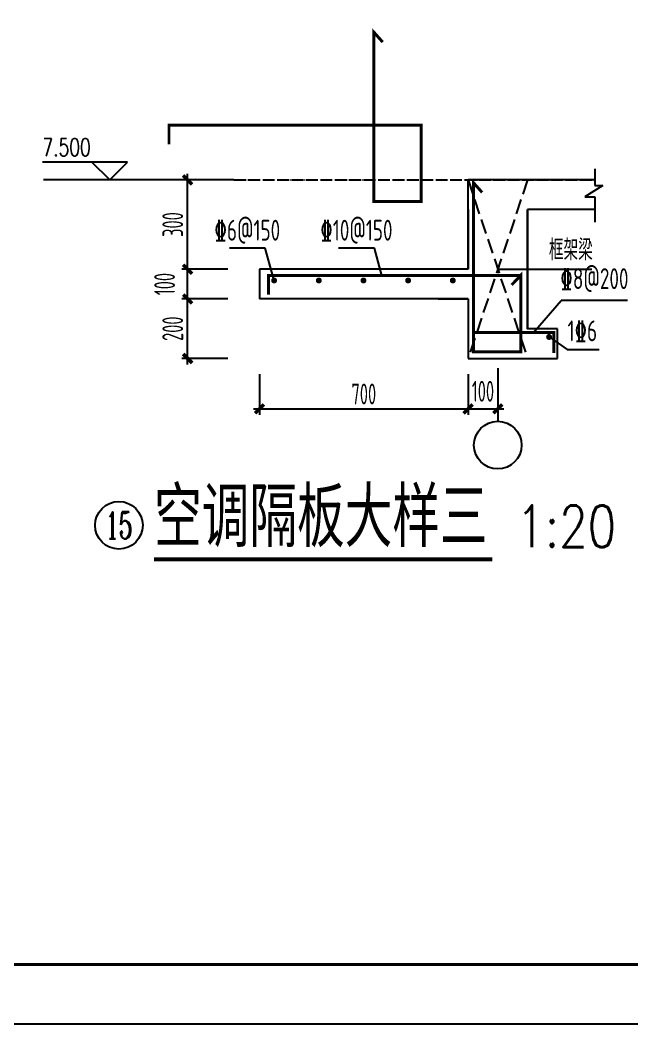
# Model space of a CAD drawing. Extents: x -472319 to -112444, y -516749 to -5704.
# Drawn here: x -249866 to -239594, y -459715 to -442852 of the extents above; entities that cross this region are included whole.
import ezdxf
from ezdxf.enums import TextEntityAlignment as Align

# ---------------------------------------------------------------- set-up
doc = ezdxf.new("R2010")
doc.units = 0
doc.header["$LTSCALE"] = 100
doc.header["$MEASUREMENT"] = 0
for name, pattern in [('CENTER', [2, 1.25, -0.25, 0.25, -0.25]), ('DASH', [0.35, 0.25, -0.1]), ('DOTE', [2.42, 2, -0.2, 0.02, -0.2])]:
    doc.linetypes.add(name, pattern=pattern)
for name, color, linetype in [('00', 2, 'Continuous'), ('AXIS', 3, 'Continuous'), ('AXIS_TEXT', 7, 'Continuous'), ('DIM_ELEV', 3, 'Continuous'), ('DIM_SYMB', 3, 'Continuous'), ('DOTE', 1, 'CENTER'), ('FRAME', 3, 'Continuous'), ('PUB_DIM', 3, 'Continuous'), ('PUB_TEXT', 7, 'Continuous'), ('REIN', 1, 'Continuous'), ('S_HOLE', 253, 'Continuous'), ('TEXT', 7, 'Continuous'), ('填充', 8, 'Continuous'), ('墙体2', 21, 'Continuous')]:
    doc.layers.add(name, color=color, linetype=linetype)
doc.styles.add('_HZTXT', font='txt.shx', dxfattribs={"width": 0.35, "bigfont": 'hztxt.shx'})
doc.styles.add('_TCH_AXIS', font='COMPLEX', dxfattribs={"bigfont": 'GBCBIG'})
doc.styles.add('_TCH_DIM', font='SIMPLEX', dxfattribs={"bigfont": 'GBCBIG'})
doc.styles.add('COMPLEX', font='COMPLEX')
doc.styles.add('HZ', font='tssdeng.shx', dxfattribs={"width": 0.6, "height": 350, "bigfont": 'a.shx'})
doc.styles.add('TSSD_Rein', font='Tssdeng.shx', dxfattribs={"width": 0.7, "bigfont": 'hztxt.shx'})
doc.dimstyles.new('DIMN', dxfattribs={"dimtxt": 350, "dimasz": 150, "dimexe": 100, "dimexo": 100, "dimgap": 75, "dimtad": 1, "dimdec": 0, "dimzin": 0, "dimdsep": 46, "dimtxsty": 'HZ', "dimblk": 'ARCHTICK', "dimcen": 0.09, "dimdle": 100, "dimclrd": 3, "dimclre": 3, "dimclrt": 7, "dimazin": 2, "dimtfac": 1, "dimtdec": 0, "dimtmove": 2, "dimatfit": 3, "dimldrblk": 'ARCHTICK', "dimfxl": 1, "dimtolj": 1, "dimtzin": 0, "dimarcsym": 0})

# ---------------------------------------------------------------- blocks, each defined once
blk = doc.blocks.new('A$C20674F94')
at = {"layer": 'FRAME'}
for p, q in [((2500, 1000), (83100, 1000)), ((0, 0), (84100, 0))]:
    blk.add_line(p, q, dxfattribs=at)
at = {"layer": 'FRAME', "const_width": 50}
blk.add_lwpolyline([(2500, 58400), (83100, 58400), (83100, 1000), (2500, 1000), (2500, 58400)], dxfattribs=at)
blk = doc.blocks.new('_ArchTick')
at = {"color": 0, "linetype": 'ByBlock', "const_width": 0.4}
blk.add_lwpolyline([(-0.5, -0.5), (0.5, 0.5)], dxfattribs=at)
blk = doc.blocks.new('*D2762')
at = {"layer": 'AXIS', "color": 3, "lineweight": -2, "transparency": 16777216}
for p, q in [((-247053, -447137), (-247053, -445437)), ((-246377, -445537), (-247153, -445537)), ((-246377, -447037), (-247153, -447037))]:
    blk.add_line(p, q, dxfattribs=at)
at = {"layer": 'Defpoints', "color": 0, "transparency": 16777216}
for p in [(-247053, -445537), (-246277, -445537), (-246277, -447037)]:
    blk.add_point(p, dxfattribs=at)
at = {"layer": 'AXIS', "color": 3, "lineweight": -2, "transparency": 16777216, "xscale": 150, "yscale": 150, "zscale": 150}
for p, rotation in [((-247053, -445537), 90), ((-247053, -447037), 270)]:
    blk.add_blockref('_ArchTick', p, dxfattribs=dict(at, rotation=rotation))
at = {"layer": 'AXIS', "color": 7, "transparency": 16777216, "insert": (-247303, -446287), "char_height": 350, "attachment_point": 5, "rotation": 90, "style": 'HZ'}
blk.add_mtext('\\A1;300', dxfattribs=at)
blk = doc.blocks.new('*D2763')
at = {"layer": 'AXIS', "color": 3, "lineweight": -2, "transparency": 16777216}
for p, q in [((-247053, -447637), (-247053, -446937)), ((-246377, -447037), (-247153, -447037)), ((-246377, -447537), (-247153, -447537))]:
    blk.add_line(p, q, dxfattribs=at)
at = {"layer": 'Defpoints', "color": 0, "transparency": 16777216}
for p in [(-247053, -447037), (-246277, -447037), (-246277, -447537)]:
    blk.add_point(p, dxfattribs=at)
at = {"layer": 'AXIS', "color": 3, "lineweight": -2, "transparency": 16777216, "xscale": 150, "yscale": 150, "zscale": 150}
for p, rotation in [((-247053, -447037), 90), ((-247053, -447537), 270)]:
    blk.add_blockref('_ArchTick', p, dxfattribs=dict(at, rotation=rotation))
at = {"layer": 'AXIS', "color": 7, "transparency": 16777216, "insert": (-247440, -447287), "char_height": 350, "attachment_point": 5, "rotation": 90, "style": 'HZ'}
blk.add_mtext('\\A1;100', dxfattribs=at)
blk = doc.blocks.new('*D2764')
at = {"layer": 'AXIS', "color": 3, "lineweight": -2, "transparency": 16777216}
for p, q in [((-242345, -448801), (-242345, -449483)), ((-241845, -448801), (-241845, -449483)), ((-242445, -449383), (-241745, -449383))]:
    blk.add_line(p, q, dxfattribs=at)
at = {"layer": 'Defpoints', "color": 0, "transparency": 16777216}
for p in [(-242345, -448701), (-241845, -448701), (-241845, -449383)]:
    blk.add_point(p, dxfattribs=at)
at = {"layer": 'AXIS', "color": 3, "lineweight": -2, "transparency": 16777216, "xscale": 150, "yscale": 150, "zscale": 150, "rotation": 180}
blk.add_blockref('_ArchTick', (-242345, -449383), dxfattribs=at)
at = {"layer": 'AXIS', "color": 3, "lineweight": -2, "transparency": 16777216, "xscale": 150, "yscale": 150, "zscale": 150}
blk.add_blockref('_ArchTick', (-241845, -449383), dxfattribs=at)
at = {"layer": 'AXIS', "color": 7, "transparency": 16777216, "insert": (-242095, -449088), "char_height": 350, "attachment_point": 5, "style": 'HZ'}
blk.add_mtext('\\A1;100', dxfattribs=at)
blk = doc.blocks.new('*D2765')
at = {"layer": 'AXIS', "color": 3, "lineweight": -2, "transparency": 16777216}
for p, q in [((-245845, -448801), (-245845, -449483)), ((-242345, -448801), (-242345, -449483)), ((-245945, -449383), (-242245, -449383))]:
    blk.add_line(p, q, dxfattribs=at)
at = {"layer": 'Defpoints', "color": 0, "transparency": 16777216}
for p in [(-245845, -448701), (-242345, -448701), (-242345, -449383)]:
    blk.add_point(p, dxfattribs=at)
at = {"layer": 'AXIS', "color": 3, "lineweight": -2, "transparency": 16777216, "xscale": 150, "yscale": 150, "zscale": 150, "rotation": 180}
blk.add_blockref('_ArchTick', (-245845, -449383), dxfattribs=at)
at = {"layer": 'AXIS', "color": 3, "lineweight": -2, "transparency": 16777216, "xscale": 150, "yscale": 150, "zscale": 150}
blk.add_blockref('_ArchTick', (-242345, -449383), dxfattribs=at)
at = {"layer": 'AXIS', "color": 7, "transparency": 16777216, "insert": (-244095, -449133), "char_height": 350, "attachment_point": 5, "style": 'HZ'}
blk.add_mtext('\\A1;700', dxfattribs=at)
blk = doc.blocks.new('_AXISO')
blk.add_circle((0, 0), 0.5)
at = {"layer": 'AXIS_TEXT', "style": 'COMPLEX', "width": 1.041667}
blk.add_attdef('A', text='', height=0.56, dxfattribs=at).set_placement((-0.25, -0.28), (0.25, -0.28), align=Align.FIT)
blk = doc.blocks.new('*D2766')
at = {"layer": 'AXIS', "color": 3, "lineweight": -2, "transparency": 16777216}
for p, q in [((-247053, -448637), (-247053, -447437)), ((-246377, -447537), (-247153, -447537)), ((-246377, -448537), (-247153, -448537))]:
    blk.add_line(p, q, dxfattribs=at)
at = {"layer": 'Defpoints', "color": 0, "transparency": 16777216}
for p in [(-247053, -447537), (-246277, -447537), (-246277, -448537)]:
    blk.add_point(p, dxfattribs=at)
at = {"layer": 'AXIS', "color": 3, "lineweight": -2, "transparency": 16777216, "xscale": 150, "yscale": 150, "zscale": 150}
for p, rotation in [((-247053, -447537), 90), ((-247053, -448537), 270)]:
    blk.add_blockref('_ArchTick', p, dxfattribs=dict(at, rotation=rotation))
at = {"layer": 'AXIS', "color": 7, "transparency": 16777216, "insert": (-247303, -448037), "char_height": 350, "attachment_point": 5, "rotation": 90, "style": 'HZ'}
blk.add_mtext('\\A1;200', dxfattribs=at)

msp = doc.modelspace()

# ---------------------------------------------------------------- linework, layer by layer
at = {"layer": '00', "color": 7}
for p, q in [((-240983.955, -448175.637), (-240683, -448386)), ((-240683, -448386), (-240146, -448386))]:
    msp.add_line(p, q, dxfattribs=at)
at = {"layer": 'AXIS'}
msp.add_line((-241845.423, -448701.315), (-241845.423, -449592.462), dxfattribs=at)
at = {"layer": 'DIM_ELEV', "color": 0}
for p, q in [((-248060.599, -445237.017), (-249489.43, -445237.017)), ((-248360.599, -445537.017), (-248660.599, -445237.017)), ((-248360.599, -445537.017), (-248060.599, -445237.017))]:
    msp.add_line(p, q, dxfattribs=at)
at = {"layer": 'DIM_SYMB', "const_width": 70}
msp.add_lwpolyline([(-247616.243, -451911.895), (-241935.929, -451911.895)], dxfattribs=at)
at = {"layer": 'DOTE', "linetype": 'DOTE'}
msp.add_line((-246276.546, -445537.017), (-240218.014, -445537.017), dxfattribs=at)
at = {"layer": 'PUB_DIM'}
msp.add_line((-246276.546, -445537.017), (-249470.853, -445537.017), dxfattribs=at)
at = {"layer": 'REIN', "const_width": 50}
for points in [[(-247366.077, -444937.824), (-247366.077, -444615.324), (-243131.077, -444615.324), (-243131.077, -445897.324), (-243924.577, -445897.324), (-243924.577, -443057.824), (-243778.577, -443221.824)], [(-245696, -447463.841), (-245696, -447141.341), (-241461, -447141.341), (-241461, -448423.341), (-242254.5, -448423.341), (-242254.5, -445583.841), (-242108.5, -445747.841)], [(-241613, -447301.5), (-241461, -447141.341), (-241461, -448423.341), (-242254.5, -448423.341), (-242254.5, -448099), (-240903.5, -448099), (-240903.5, -448444)]]:
    msp.add_lwpolyline(points, dxfattribs=at)
for points in [[(-245625.5, -447226.841, 1), (-245575.5, -447226.841, 1)], [(-244875.5, -447226.841, 1), (-244825.5, -447226.841, 1)], [(-244125.5, -447226.841, 1), (-244075.5, -447226.841, 1)], [(-243375.5, -447226.841, 1), (-243325.5, -447226.841, 1)], [(-242625.5, -447226.841, 1), (-242575.5, -447226.841, 1)], [(-241008.955, -448175.637, 1), (-240958.955, -448175.637, 1)]]:
    msp.add_lwpolyline(points, format="xyb", close=True, dxfattribs=at)
at = {"layer": 'S_HOLE', "color": 7}
for p, q in [((-240218.014, -445349.841), (-240218.014, -445631.841)), ((-240083, -445631.841), (-240381.5, -445821.841)), ((-240218.014, -445631.841), (-240083, -445631.841)), ((-240381.5, -445821.841), (-240218.014, -445821.841)), ((-240218.014, -445821.841), (-240218.014, -446247.341)), ((-245600.5, -447226.841), (-245749, -446683.341)), ((-243791.361, -447141.341), (-243916.5, -446683.341)), ((-241845.423, -447037.017), (-240265.5, -447037.017)), ((-241245, -448099), (-240781.94, -447562))]:
    msp.add_line(p, q, dxfattribs=at)
at = {"layer": 'TEXT'}
for p, q in [((-245749, -446683.341), (-246350.739, -446683.341)), ((-243916.5, -446683.341), (-244518.239, -446683.341)), ((-239666, -447562), (-240781.94, -447562))]:
    msp.add_line(p, q, dxfattribs=at)
at = {"layer": '墙体2'}
for p, q in [((-241345.423, -445537.017), (-242345.423, -445537.017)), ((-242345.423, -446037.017), (-242345.423, -445537.017)), ((-240218.014, -445537.017), (-241345.423, -445537.017)), ((-242345.423, -446037.017), (-242345.423, -447037.017)), ((-242345.423, -446037.017), (-242345.423, -447037.017)), ((-242345.423, -446037.017), (-242345.423, -447037.017)), ((-242345.423, -447037.017), (-242345.423, -446037.017)), ((-242345.423, -446037.017), (-242345.423, -447037.017)), ((-242345.423, -447037.017), (-242345.423, -446037.017)), ((-242345.423, -446037.017), (-242345.423, -446037.017)), ((-241345.423, -446037.017), (-241345.423, -448037.017)), ((-240218.014, -446037.017), (-241345.423, -446037.017)), ((-245845.423, -447037.017), (-245845.423, -447537.017)), ((-242345.423, -447037.017), (-245845.423, -447037.017)), ((-242345.423, -447037.017), (-242845.423, -447037.017)), ((-242345.423, -447537.017), (-245845.423, -447537.017)), ((-242845.423, -447537.017), (-242345.423, -447537.017)), ((-242345.423, -447537.017), (-242345.423, -448537.017)), ((-240845.423, -448537.017), (-240845.423, -448037.017)), ((-242345.423, -448537.017), (-241345.423, -448537.017)), ((-241345.423, -448537.017), (-240845.423, -448537.017))]:
    msp.add_line(p, q, dxfattribs=at)
at = {"layer": '墙体2', "linetype": 'DASH', "ltscale": 10}
for p, q in [((-241345.423, -445537.017), (-242345.423, -448537.017)), ((-242345.423, -445537.017), (-241345.423, -448537.017))]:
    msp.add_line(p, q, dxfattribs=at)
at = {"layer": '墙体2'}
for points in [[(-240845.423, -448037.017), (-241345.423, -448037.017), (-241345.423, -446037.017)], [(-242345.423, -447537.017), (-242345.423, -448537.017)]]:
    msp.add_lwpolyline(points, dxfattribs=at)

# ---------------------------------------------------------------- block references
at = {"layer": 'AXIS', "xscale": 800, "yscale": 800, "zscale": 800}
msp.add_blockref('_AXISO', (-241845.423, -449992.462), dxfattribs=at)
at = {"layer": 'AXIS'}
ref = msp.add_blockref('_AXISO', (-248207.329, -451339.341), dxfattribs=dict(at, xscale=800, yscale=800, zscale=800))
ref.add_attrib('A', '15', dxfattribs={"layer": 'AXIS_TEXT', "height": 452.5483, "style": '_TCH_AXIS', "width": 0.724138}).set_placement((-248433.603, -451565.615), (-247981.054, -451565.615), align=Align.FIT)
at = {"layer": '填充'}
msp.add_blockref('A$C20674F94', (-311995, -459714.5), dxfattribs=at)

# ---------------------------------------------------------------- texts
at = {"layer": 'PUB_TEXT', "color": 0, "style": '_TCH_DIM', "width": 0.705882}
msp.add_text('7.500', height=297.5, dxfattribs=at).set_placement((-249489.43, -445137.017))
at = {"layer": 'PUB_TEXT', "style": '_HZTXT', "width": 0.8}
for s, height, p in [('空调隔板大样三', 1000, (-247616.243, -451705.719)), ('1:20', 700, (-241535.929, -451705.719))]:
    msp.add_text(s, height=height, dxfattribs=at).set_placement(p)
at = {"layer": 'TEXT', "style": 'TSSD_Rein', "width": 0.7}
for s, p in [('%%1326@150', (-246051.492, -446662.049)), ('框架梁', (-240618.992, -446992.549))]:
    msp.add_text(s, height=350, dxfattribs=at).set_placement(p, align=Align.BOTTOM_CENTER)
at = {"layer": 'TEXT', "color": 4, "style": 'TSSD_Rein', "width": 0.7}
for s, p in [('%%13210@150', (-244218.992, -446662.049)), ('%%1328@200', (-240222.992, -447475.708)), ('1%%1326', (-240425.492, -448352.208))]:
    msp.add_text(s, height=350, dxfattribs=at).set_placement(p, align=Align.BOTTOM_CENTER)

# ---------------------------------------------------------------- dimensions: what is measured, and where the dimension line sits
at = {"layer": 'AXIS'}
for p1, p2, distance, picture, middle in [((-246276.546, -447037.017), (-246276.546, -445537.017), 776.201, '*D2762', (-247302.747, -446287.017)), ((-246276.546, -447537.017), (-246276.546, -447037.017), 776.201, '*D2763', (-247440.247, -447287.017)), ((-246276.546, -448537.017), (-246276.546, -447537.017), 776.201, '*D2766', (-247302.747, -448037.017)), ((-245845.423, -448701.315), (-242345.423, -448701.315), -681.685, '*D2765', (-244095.423, -449133))]:
    dim = msp.add_aligned_dim(p1=p1, p2=p2, distance=distance, dimstyle='DIMN', override={"dimlfac": 0.2}, dxfattribs=at)
    dim.commit()
    dim.dimension.update_dxf_attribs({"geometry": picture, "text_midpoint": middle})
dim = msp.add_linear_dim(base=(-241845.423, -449383), p1=(-242345.423, -448701.315), p2=(-241845.423, -448701.315), angle=0, dimstyle='DIMN', override={"dimlfac": 0.2}, dxfattribs=at)
dim.commit()
dim.dimension.update_dxf_attribs({"geometry": '*D2764', "text_midpoint": (-242095.423, -449087.841), "dimtype": 161})

doc.saveas('drawing.dxf')
